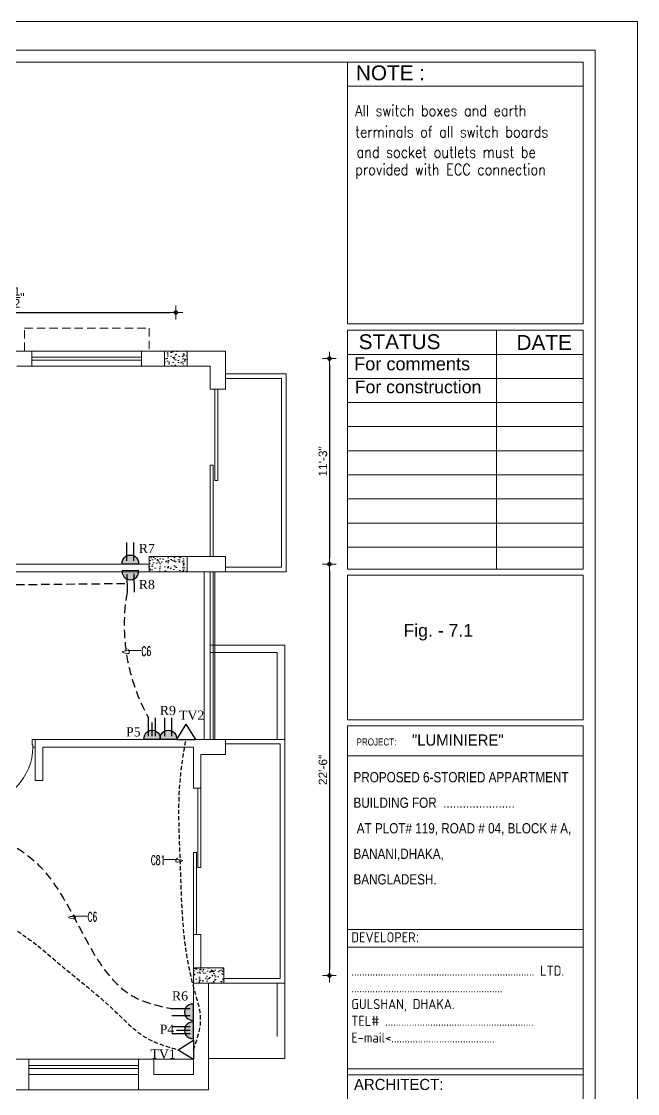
# Model space of a CAD drawing. Header units: inches. Extents: x 2586 to 4075, y -2573 to -882.
# Drawn here: x 3671 to 4075, y -1586 to -882 of the extents above; entities that cross this region are included whole.
import ezdxf

# ---------------------------------------------------------------- set-up
doc = ezdxf.new("R2010")
doc.units = ezdxf.units.IN
doc.header["$LTSCALE"] = 22
doc.header["$MEASUREMENT"] = 0
doc.header["$PDMODE"] = 3
doc.linetypes.add('HIDDEN', pattern=[0.375, 0.25, -0.125])
doc.linetypes.add('HIDDEN2', pattern=[0.1875, 0.125, -0.0625])
doc.layers.get('0').update_dxf_attribs({"color": 123})
doc.layers.get('DEFPOINTS').update_dxf_attribs({"lineweight": 0})
for name, color, linetype, lineweight in [('1ST_SLAB', 1, 'HIDDEN', 30), ('Cable', 150, 'HIDDEN', 25), ('CABLE-01', 3, 'HIDDEN2', 25), ('Col_Hatch', 3, 'Continuous', 0), ('COLUMN', 3, 'Continuous', 40), ('DIM', 7, 'Continuous', 0), ('DOOR', 28, 'Continuous', 13), ('E. Fixture', 5, 'Continuous', 25), ('EL TEXT-01', 180, 'Continuous', 15), ('el. text', 6, 'Continuous', 13), ('ETEXT', 152, 'Continuous', 15), ('HIDDEN', 7, 'HIDDEN', 0), ('LW', 8, 'Continuous', 18), ('MS', 5, 'Continuous', 20), ('MT', 4, 'Continuous', 20), ('RAIL', 22, 'Continuous', 13), ('TITLE', 172, 'Continuous', 15), ('WALL', 7, 'Continuous', 30), ('WIN', 4, 'Continuous', 13)]:
    doc.layers.add(name, color=color, linetype=linetype, lineweight=lineweight)
doc.layers.add('ELEVATION', color=7, linetype='Continuous')
doc.styles.add('24IN', font='isocp.shx', dxfattribs={"height": 24})
doc.styles.add('COMIC SANS', font='comic.ttf')
doc.styles.add('ROMAND', font='romand.shx', dxfattribs={"width": 0.8})
doc.styles.add('RS', font='arial.ttf')
doc.styles.get("Standard").update_dxf_attribs({"font": 'times.ttf', "width": 0.8})
doc.styles.add('SX', font='simplex.shx')
doc.dimstyles.new('1_8', dxfattribs={"dimtxt": 5.6, "dimasz": 4, "dimexe": 0.18, "dimexo": 0.0625, "dimgap": 0.125, "dimtad": 0, "dimdec": 1, "dimrnd": 0.125, "dimzin": 3, "dimdsep": 46, "dimlunit": 4, "dimtxsty": 'RS', "dimblk": 'D', "dimcen": 4, "dimse1": 1, "dimse2": 1, "dimclrt": 7, "dimadec": 0, "dimazin": 0, "dimtfac": 1, "dimtdec": 1, "dimtix": 1, "dimtmove": 0, "dimatfit": 3, "dimldrblk": 'OPEN90', "dimfxl": 1, "dimtvp": 0.75, "dimtolj": 1, "dimtzin": 0, "dimarcsym": 0})
pattern_1 = [(50, (-25803.8845, -10749.1054), (7.1726018, -0.6275213), [0.75, -8.25]), (355, (-25803.8845, -10749.1054), (-1.3875133, 7.5219213), [0.6, -6.6]), (100.4514, (-25803.287, -10749.158), (5.7850938, 6.8943954), [0.6374019, -7.0114211]), (46.1842, (-25803.8845, -10747.105), (10.6724105, -1.6551901), [1.125, -12.375]), (96.6356, (-25802.995, -10747.243), (9.346627, 9.7411787), [0.956103, -10.51713]), (351.1842, (-25803.885, -10747.105), (9.3466195, 9.741186), [0.9, -9.9]), (21, (-25802.8845, -10747.6054), (5.9690705, -4.0261889), [0.75, -8.25]), (326, (-25802.8845, -10747.6054), (2.4331533, 7.2515005), [0.6, -6.6]), (71.4514, (-25802.387, -10747.941), (8.4022263, 3.225305), [0.6374019, -7.0114211]), (37.5, (-25803.8845, -10749.1054), (0.12159855, 3.32893854), [0, -6.52, 0, -6.7, 0, -6.625]), (7.5, (-25803.8845, -10749.1054), (2.63069537, 3.9441171), [0, -3.82, 0, -6.37, 0, -2.525]), (327.5, (-25806.1145, -10749.1054), (5.33822436, -0.22554872), [0, -2.5, 0, -7.8, 0, -10.35]), (317.5, (-25807.1145, -10749.1054), (5.8318617, 1.0010498), [0, -3.25, 0, -5.18, 0, -7.35])]

# ---------------------------------------------------------------- blocks, each defined once
blk = doc.blocks.new('D-40')
for points in [[(-5, 0), (0, 0), (0, -2), (-3.5, -2), (-3.5, -1.5), (-5, -1.5)], [(-41.97, -1.5), (-41.97, -3), (-5, -3), (-5, -1.5)], [(-5, -40), (0, -40), (0, -38), (-3.5, -38), (-3.5, -38.5), (-5, -38.5)]]:
    blk.add_lwpolyline(points, close=True)
blk.add_arc((-5, -1.5), 37, 182.32344, 270)
blk = doc.blocks.new('D')
at = {"layer": 'DIM'}
for q in [(-1.125, 0), (0, 1.125), (1.125, 0), (0, -1.125)]:
    blk.add_line((0, 0), q, dxfattribs=at)
at = {"layer": 'DIM', "color": 6, "const_width": 0.375}
blk.add_lwpolyline([(-0.1875, 0, 1), (0.1875, 0, 1)], format="xyb", close=True, dxfattribs=at)
blk = doc.blocks.new('*D43')
at = {"layer": 'DEFPOINTS', "color": 0}
for p in [(3771.97, -1073.12), (3544.47, -1098.4), (3771.97, -1098.4)]:
    blk.add_point(p, dxfattribs=at)
at = {"layer": 'DIM', "color": 0, "lineweight": -2}
blk.add_line((3548.47, -1073.12), (3767.97, -1073.12), dxfattribs=at)
at = {"layer": 'DIM', "color": 0, "lineweight": -2, "xscale": 4, "yscale": 4, "zscale": 4, "rotation": 180}
blk.add_blockref('D', (3544.47, -1073.12), dxfattribs=at)
at = {"layer": 'DIM', "color": 0, "lineweight": -2, "xscale": 4, "yscale": 4, "zscale": 4}
blk.add_blockref('D', (3771.97, -1073.12), dxfattribs=at)
at = {"layer": 'DIM', "color": 7, "lineweight": 13, "insert": (3658.22, -1063.21), "char_height": 5.6, "attachment_point": 5, "style": 'RS'}
blk.add_mtext('\\A1;18\'-11{\\H1.000000x;\\S1/2;}"', dxfattribs=at)
blk = doc.blocks.new('_Open90')
at = {"layer": 'DIM', "color": 0, "lineweight": -2}
for p, q in [((0, 0), (-1, 0)), ((-0.5, 0.5), (0, 0)), ((0, 0), (-0.5, -0.5))]:
    blk.add_line(p, q, dxfattribs=at)
blk = doc.blocks.new('*D49')
at = {"layer": 'DEFPOINTS', "color": 0}
for p in [(3793.47, -1513.44), (3634.49, -1528.44), (3793.47, -1633.89)]:
    blk.add_point(p, dxfattribs=at)
at = {"layer": 'DIM', "color": 0, "lineweight": -2}
blk.add_line((3638.49, -1633.89), (3789.47, -1633.89), dxfattribs=at)
at = {"layer": 'DIM', "color": 0, "lineweight": -2, "xscale": 4, "yscale": 4, "zscale": 4, "rotation": 180}
blk.add_blockref('D', (3634.49, -1633.89), dxfattribs=at)
at = {"layer": 'DIM', "color": 0, "lineweight": -2, "xscale": 4, "yscale": 4, "zscale": 4}
blk.add_blockref('D', (3793.47, -1633.89), dxfattribs=at)
at = {"layer": 'DIM', "color": 7, "lineweight": 13, "insert": (3713.98, -1629.6), "char_height": 5.6, "attachment_point": 5, "style": 'RS'}
blk.add_mtext('\\A1;13\'-3"', dxfattribs=at)
blk = doc.blocks.new('10')
at = {"layer": 'E. Fixture'}
blk.add_hatch(color=256, dxfattribs=at).paths.add_polyline_path([(27132.13, -3831.38), (27132.13, -3823.38, 1.138442)])
for p, q in [((27130.46, -3825.65), (27121.48, -3825.65)), ((27132.13, -3831.38), (27132.13, -3823.38)), ((27130.46, -3829.1), (27121.48, -3829.1))]:
    blk.add_line(p, q, dxfattribs=at)
blk.add_arc((27131.61, -3827.38), 4.03, 82.5917, 277.4083, dxfattribs=at)
blk = doc.blocks.new('05')
at = {"layer": 'E. Fixture'}
blk.add_hatch(color=256, dxfattribs=at).paths.add_polyline_path([(27124.32, -3822.56), (27124.32, -3814.56, 1.138442)])
for p, q in [((27124.32, -3822.56), (27124.32, -3814.56)), ((27122.65, -3816.83), (27113.67, -3816.83)), ((27122.65, -3820.28), (27113.67, -3820.28)), ((27122.65, -3818.56), (27115.97, -3818.56))]:
    blk.add_line(p, q, dxfattribs=at)
blk.add_arc((27123.8, -3818.56), 4.03, 82.5917, 277.4083, dxfattribs=at)
blk = doc.blocks.new('82')
at = {"layer": 'E. Fixture'}
for p, q in [((1444.82, -4136.61), (1444.82, -4145.99)), ((1452.32, -4141.3), (1444.82, -4136.61)), ((1452.32, -4141.3), (1444.82, -4145.99))]:
    blk.add_line(p, q, dxfattribs=at)
blk = doc.blocks.new('*D80')
at = {"layer": 'DEFPOINTS', "color": 0}
for p in [(3787.57, -1103.4), (3787.57, -1238.4), (3872.87, -1238.4)]:
    blk.add_point(p, dxfattribs=at)
at = {"layer": 'DIM', "color": 0, "lineweight": -2}
blk.add_line((3872.87, -1107.4), (3872.87, -1234.4), dxfattribs=at)
at = {"layer": 'DIM', "color": 0, "lineweight": -2, "xscale": 4, "yscale": 4, "zscale": 4}
for p, rotation in [((3872.87, -1103.4), 90), ((3872.87, -1238.4), 270)]:
    blk.add_blockref('D', p, dxfattribs=dict(at, rotation=rotation))
at = {"layer": 'DIM', "color": 7, "lineweight": 13, "insert": (3868.58, -1170.9), "char_height": 5.6, "attachment_point": 5, "rotation": 90, "style": 'RS'}
blk.add_mtext('\\A1;11\'-3"', dxfattribs=at)
blk = doc.blocks.new('*D81')
at = {"layer": 'DEFPOINTS', "color": 0}
for p in [(3787.57, -1238.4), (3811.57, -1508.44), (3872.87, -1508.44)]:
    blk.add_point(p, dxfattribs=at)
at = {"layer": 'DIM', "color": 0, "lineweight": -2}
blk.add_line((3872.87, -1242.4), (3872.87, -1504.44), dxfattribs=at)
at = {"layer": 'DIM', "color": 0, "lineweight": -2, "xscale": 4, "yscale": 4, "zscale": 4}
for p, rotation in [((3872.87, -1238.4), 90), ((3872.87, -1508.44), 270)]:
    blk.add_blockref('D', p, dxfattribs=dict(at, rotation=rotation))
at = {"layer": 'DIM', "color": 7, "lineweight": 13, "insert": (3868.58, -1373.42), "char_height": 5.6, "attachment_point": 5, "rotation": 90, "style": 'RS'}
blk.add_mtext('\\A1;22\'-6"', dxfattribs=at)

msp = doc.modelspace()

# ---------------------------------------------------------------- hatches: boundary and pattern name
at = {"layer": 'Col_Hatch', "lineweight": 13}
h = msp.add_hatch(dxfattribs=at)
h.set_pattern_fill('AR-CONC', color=0, style=0)
h.set_pattern_definition(pattern_1)
h.paths.add_polyline_path([(3779.47, -1098.4), (3764.47, -1098.4), (3764.47, -1108.4), (3779.47, -1108.4)])
h = msp.add_hatch(dxfattribs=at)
h.set_pattern_fill('AR-CONC', color=0, style=0)
h.set_pattern_definition(pattern_1)
h.paths.add_polyline_path([(3779.47, -1233.4), (3754.47, -1233.4), (3754.47, -1243.4), (3779.47, -1243.4)])
h = msp.add_hatch(dxfattribs=at)
h.set_pattern_fill('AR-CONC', color=0, style=0)
h.set_pattern_definition(pattern_1)
h.paths.add_polyline_path([(3803.47, -1503.44), (3783.47, -1503.44), (3783.47, -1513.44), (3803.47, -1513.44)])

# ---------------------------------------------------------------- linework, layer by layer
at = {"layer": '1ST_SLAB', "color": 0, "lineweight": 13}
for points in [[(3215.47, -1078.4), (3297.47, -1078.4), (3297.47, -1098.4), (3521.57, -1098.4), (3521.57, -1083.4), (3579.47, -1083.4), (3579.47, -1098.4), (3804.47, -1098.4), (3804.47, -1113.4), (3844.47, -1113.4), (3844.47, -1243.4), (3794.47, -1243.4), (3794.47, -1291.44), (3843.49, -1291.44), (3843.49, -1562.97)], [(3793.47, -1562.94), (3793.47, -1583.44), (3629.49, -1583.44), (3629.49, -1528.44), (3599.49, -1528.44), (3599.49, -1513.44), (3564.49, -1513.44), (3564.49, -1523.44), (3434.49, -1523.44), (3434.49, -1513.44), (3373.49, -1513.44), (3358.49, -1513.44), (3358.49, -1473.4), (3193.49, -1473.4)], [(3843.49, -1562.95), (3793.47, -1562.93)]]:
    msp.add_lwpolyline(points, dxfattribs=at)
at = {"layer": 'Cable', "color": 0}
msp.add_arc((3861.62, -1278.36), 123.57, 169.93429, 209.49087, dxfattribs=at)
for points in [[(3345.44, -1246.65), (3498, -1253.04), (3646.62, -1252.04), (3732.07, -1251.05), (3739.89, -1250.97)], [(3653.69, -1416.3), (3680.6, -1434.7), (3747.67, -1523.99), (3769.42, -1530.21)]]:
    msp.add_spline(points, degree=3, dxfattribs=at)
at = {"layer": 'CABLE-01', "color": 0}
msp.add_spline([(3783.47, -1557.19), (3788.24, -1536.61), (3784.62, -1519.5), (3777.94, -1486.52), (3774.99, -1435.74), (3774.99, -1378.43), (3778.61, -1353.4)], degree=3, dxfattribs=at)
msp.add_open_spline([(3609.51, -1461.12), (3629.12, -1463.29), (3660.47, -1470.31), (3697.79, -1503.26), (3727.55, -1526.44), (3750.54, -1550.66), (3766.44, -1555.19), (3773.47, -1557.19)], degree=3, knots=[520.638177, 520.638177, 520.638177, 520.638177, 578.830065, 617.833562, 666.465838, 693.653089, 715.246733, 715.246733, 715.246733, 715.246733], dxfattribs=at)
at = {"layer": 'COLUMN', "color": 0, "lineweight": 13}
for points in [[(3779.47, -1098.4), (3779.47, -1108.4), (3764.47, -1108.4), (3764.47, -1098.4)], [(3779.47, -1233.4), (3779.47, -1243.4), (3754.47, -1243.4), (3754.47, -1233.4)], [(3783.47, -1513.44), (3783.47, -1503.44), (3803.47, -1503.44), (3803.47, -1513.44)]]:
    msp.add_lwpolyline(points, close=True, dxfattribs=at)
at = {"layer": 'DEFPOINTS', "color": 0, "lineweight": 13, "ltscale": 0.5}
msp.add_lwpolyline([(2586, -1941.84), (4075.24, -1941.84), (4075.24, -882.01), (2586, -882.01)], close=True, dxfattribs=at)
at = {"layer": 'EL TEXT-01', "color": 0, "ltscale": 0.3}
msp.add_open_spline([(3772.95, -1431.14), (3772.27, -1432.24), (3770.74, -1434.73), (3781.69, -1432.46), (3770.89, -1432.02), (3764.28, -1432.21)], degree=3, knots=[0, 0, 0, 0, 2.84987, 6.438032, 19.008, 19.008, 19.008, 19.008], dxfattribs=at)
at = {"layer": 'el. text', "color": 0, "ltscale": 0.3}
for points in [[(3740.37, -1293.98), (3741.05, -1295.08), (3742.58, -1297.57), (3731.63, -1295.3), (3742.43, -1294.85), (3749.04, -1295.04)], [(3704.99, -1468.35), (3705.67, -1469.45), (3707.2, -1471.94), (3696.25, -1469.67), (3707.05, -1469.22), (3713.65, -1469.41)]]:
    msp.add_open_spline(points, degree=3, knots=[0, 0, 0, 0, 2.84987, 6.438032, 19.008, 19.008, 19.008, 19.008], dxfattribs=at)
at = {"layer": 'ELEVATION', "color": 0, "linetype": 'Continuous', "lineweight": 13, "ltscale": 0.5}
msp.add_lwpolyline([(4039.43, -1245.65), (4039.43, -1340.47), (3884.81, -1340.47), (3884.81, -1245.65), (4039.43, -1245.65)], dxfattribs=at)
at = {"layer": 'HIDDEN', "color": 0, "lineweight": 13}
msp.add_lwpolyline([(3672.47, -1098.4), (3672.47, -1083.4), (3754.47, -1083.4), (3754.47, -1098.4)], dxfattribs=at)
at = {"layer": 'LW', "color": 0, "lineweight": 13}
for p, q in [((3677.47, -1098.4), (3749.47, -1098.4)), ((3677.47, -1108.4), (3749.47, -1108.4)), ((3790.47, -1353.4), (3790.47, -1243.4)), ((3794.47, -1353.4), (3794.47, -1243.4)), ((3838.49, -1513.44), (3838.48, -1548.49)), ((3843.49, -1513.44), (3843.49, -1562.97)), ((3675.48, -1563.44), (3747.48, -1563.44)), ((3757.48, -1563.44), (3783.47, -1563.44)), ((3843.49, -1562.95), (3793.47, -1562.93)), ((3675.48, -1573.44), (3747.48, -1573.44)), ((3747.48, -1583.44), (3675.48, -1583.44))]:
    msp.add_line(p, q, dxfattribs=at)
for points in [[(3794.47, -1291.44), (3843.49, -1291.44), (3843.49, -1353.4)], [(3794.47, -1296.44), (3838.49, -1296.44), (3838.49, -1353.4)]]:
    msp.add_lwpolyline(points, dxfattribs=at)
at = {"layer": 'RAIL', "color": 0, "lineweight": 13}
for points in [[(3794.47, -1243.4), (3844.47, -1243.4), (3844.47, -1113.4), (3804.47, -1113.4)], [(3804.47, -1116.4), (3841.47, -1116.4), (3841.47, -1240.4), (3804.47, -1240.4)], [(3804.47, -1353.4), (3843.49, -1353.4), (3843.49, -1513.44), (3803.47, -1513.44)], [(3804.47, -1356.4), (3840.49, -1356.4), (3840.49, -1510.44), (3803.47, -1510.44)]]:
    msp.add_lwpolyline(points, dxfattribs=at)
at = {"layer": 'TITLE', "color": 0, "linetype": 'ByBlock', "lineweight": 13}
for p, q in [((3884.81, -924.51), (4039.43, -924.51)), ((3982.53, -1084.75), (3982.53, -1241.54)), ((3884.81, -1100.58), (4039.43, -1100.58)), ((3884.81, -1116.4), (4039.43, -1116.4)), ((3884.81, -1132.23), (4039.43, -1132.23)), ((3884.81, -1148.05), (4039.43, -1148.05)), ((3884.81, -1163.88), (4039.43, -1163.88)), ((3884.81, -1179.71), (4039.43, -1179.71)), ((3884.81, -1195.53), (4039.43, -1195.53)), ((3884.81, -1211.36), (4039.43, -1211.36)), ((3884.81, -1227.19), (4039.43, -1227.19)), ((3884.81, -1364.15), (4039.43, -1364.15)), ((3884.81, -1489.71), (4039.43, -1489.71))]:
    msp.add_line(p, q, dxfattribs=at)
for points in [[(2608.36, -900.77), (4047.34, -900.77), (4047.34, -1917.71), (2608.36, -1917.71)], [(4039.43, -1084.75), (4039.43, -1241.54), (3884.81, -1241.54), (3884.81, -1084.75)], [(4039.43, -1739.44), (3884.81, -1739.44), (3884.81, -1344.58), (4039.43, -1344.58)], [(4039.43, -1478.18), (4039.43, -1569.73), (3884.81, -1569.73), (3884.81, -1478.18)], [(4039.43, -1573.7), (4039.43, -1608.95), (3884.81, -1608.95), (3884.81, -1573.7)]]:
    msp.add_lwpolyline(points, close=True, dxfattribs=at)
for points in [[(4039.43, -908.68), (2616.27, -908.68), (2616.27, -1909.79), (4040.9, -1909.79), (4040.9, -1783.62), (3885.17, -1783.62), (3885.17, -1909.31)], [(3884.81, -908.68), (3884.81, -1080.64), (4039.43, -1080.64), (4039.43, -908.68)]]:
    msp.add_lwpolyline(points, dxfattribs=at)
at = {"layer": 'WALL', "color": 0, "lineweight": 13}
for p, q in [((3667.47, -1098.4), (3677.47, -1098.4)), ((3677.47, -1108.4), (3677.47, -1098.4)), ((3749.47, -1108.4), (3749.47, -1098.4)), ((3764.47, -1098.4), (3749.47, -1098.4)), ((3779.47, -1098.4), (3804.47, -1098.4)), ((3804.47, -1098.4), (3804.47, -1123.4)), ((3667.47, -1108.4), (3677.47, -1108.4)), ((3764.47, -1108.4), (3749.47, -1108.4)), ((3779.47, -1108.4), (3794.47, -1108.4)), ((3794.47, -1123.4), (3794.47, -1108.4)), ((3804.47, -1123.4), (3794.47, -1123.4)), ((3664.47, -1238.4), (3754.47, -1238.4)), ((3779.47, -1233.4), (3804.47, -1233.4)), ((3804.47, -1233.4), (3804.47, -1243.4)), ((3664.47, -1243.4), (3754.47, -1243.4)), ((3804.47, -1243.4), (3779.47, -1243.4)), ((3804.47, -1353.4), (3679.49, -1353.4)), ((3679.49, -1353.4), (3679.49, -1380.4)), ((3783.47, -1358.4), (3684.49, -1358.4)), ((3684.49, -1358.4), (3684.49, -1380.4)), ((3783.47, -1385.42), (3783.47, -1358.4)), ((3804.47, -1353.4), (3804.47, -1363.4)), ((3804.47, -1363.4), (3788.47, -1363.4)), ((3788.47, -1385.42), (3788.47, -1363.4)), ((3684.49, -1380.4), (3679.49, -1380.4)), ((3788.47, -1385.42), (3783.47, -1385.42)), ((3788.47, -1481.42), (3783.47, -1481.42)), ((3783.47, -1481.42), (3783.47, -1503.44)), ((3788.47, -1481.42), (3788.47, -1503.44)), ((3783.47, -1513.44), (3783.47, -1573.44)), ((3793.47, -1513.44), (3793.47, -1583.44)), ((3675.48, -1563.44), (3665.48, -1563.44)), ((3675.48, -1573.44), (3675.48, -1563.44)), ((3675.48, -1563.44), (3675.48, -1583.44)), ((3757.48, -1563.44), (3747.48, -1563.44)), ((3747.48, -1573.44), (3747.48, -1563.44)), ((3747.48, -1563.44), (3747.48, -1583.44)), ((3757.48, -1563.44), (3757.48, -1573.44)), ((3783.47, -1573.44), (3757.48, -1573.44)), ((3675.48, -1583.44), (3629.49, -1583.44)), ((3747.48, -1583.44), (3793.47, -1583.44))]:
    msp.add_line(p, q, dxfattribs=at)
at = {"layer": 'WIN', "color": 0, "lineweight": 13}
for p, q in [((3677.47, -1102.4), (3749.47, -1102.4)), ((3677.47, -1104.4), (3749.47, -1104.4)), ((3797.47, -1183.4), (3797.47, -1123.4)), ((3799.47, -1183.4), (3799.47, -1123.4)), ((3794.47, -1233.4), (3794.47, -1173.4)), ((3796.47, -1173.4), (3794.47, -1173.4)), ((3796.47, -1233.4), (3796.47, -1173.4)), ((3799.47, -1183.4), (3797.47, -1183.4)), ((3796.47, -1353.4), (3796.47, -1243.4)), ((3797.47, -1353.4), (3797.47, -1243.4)), ((3786.47, -1437.6), (3786.47, -1385.42)), ((3788.47, -1437.6), (3788.47, -1385.42)), ((3783.47, -1481.42), (3783.47, -1427.6)), ((3785.47, -1427.6), (3783.47, -1427.6)), ((3785.47, -1481.42), (3785.47, -1427.6)), ((3788.47, -1437.6), (3786.47, -1437.6)), ((3675.48, -1567.44), (3747.48, -1567.44)), ((3675.48, -1569.44), (3747.48, -1569.44))]:
    msp.add_line(p, q, dxfattribs=at)

# ---------------------------------------------------------------- block references
at = {"layer": 'DOOR', "color": 0, "lineweight": 13, "rotation": 89.99999999999999}
msp.add_blockref('D-40', (3639.49, -1353.4), dxfattribs=at)
at = {"layer": 'MS', "color": 0, "lineweight": 13, "yscale": 1.333445605687302, "zscale": 1.333445605689528}
for name, p, xscale, rotation in [('10', (-1361.52, 34940.82), -1.33344560569094, 90), ('10', (-979.01, -37473.7), 1.33344560569094, 90.60529473943804), ('05', (-1335.48, 34815.41), -1.33344560569094, 90), ('10', (-1336.57, 34825.82), -1.33344560569094, 90), ('82', (-1743.59, -3279.99), 1.33344560569094, 90)]:
    msp.add_blockref(name, p, dxfattribs=dict(at, xscale=xscale, rotation=rotation))
for name, p, xscale in [('10', (-32395.6, 3571.08), 1.33344560569094), ('05', (-32385.18, 3547.42), 1.33344560569094), ('82', (5710.06, 3965.01), -1.33344560569094)]:
    msp.add_blockref(name, p, dxfattribs=dict(at, xscale=xscale))

# ---------------------------------------------------------------- texts
at = {"layer": 'EL TEXT-01', "color": 0, "ltscale": 0.3, "style": 'ROMAND', "width": 0.6}
msp.add_text('C81', height=6, rotation=360, dxfattribs=at).set_placement((3755.54, -1435.67))
at = {"layer": 'el. text', "color": 0, "ltscale": 0.3, "style": 'ROMAND', "width": 0.6}
for p in [(3749.38, -1298.51), (3713.99, -1472.88)]:
    msp.add_text('C6', height=6, dxfattribs=at).set_placement(p)
at = {"layer": 'ETEXT', "color": 0, "lineweight": 13, "style": 'SX', "width": 0.85}
for s, p in [('All switch boxes and earth  ', (3889.77, -944.21)), ('terminals of all switch boards', (3889.77, -958.18)), ('and socket outlets must be ', (3890.63, -971.48)), ('provided with ECC connection', (3889.77, -982.9))]:
    msp.add_text(s, height=7.3156, dxfattribs=at).set_placement(p)
at = {"layer": 'MT', "color": 0, "lineweight": 13}
for s, p in [('R7', (3747.6, -1231.02)), ('R8', (3747.6, -1254.68)), ('R9', (3761.43, -1337.4)), ('TV2', (3774.05, -1340.47)), ('P5', (3739.26, -1351.44)), ('R6', (3769.42, -1524.81)), ('P4', (3761.33, -1546.63)), ('TV1', (3755.31, -1562.96))]:
    msp.add_text(s, height=6, dxfattribs=at).set_placement(p)
at = {"layer": 'TITLE', "color": 0, "lineweight": 13, "style": 'COMIC SANS'}
msp.add_text('"LUMINIERE"', height=7.3156, dxfattribs=at).set_placement((3927.04, -1357.48))
at = {"layer": 'TITLE', "color": 0, "lineweight": 13, "attachment_point": 1, "style": '24IN'}
for s, insert, char_height in [('{\\fArial|b0|i0|c0|p34;NOTE :}', (3890.22, -910.88), 9.7542), ('{\\fArial|b0|i0|c0|p34;STATUS}', (3892.04, -1087.41), 9.7542), ('{\\fArial|b0|i0|c0|p34;DATE}', (3995.73, -1087.9), 9.7542), ('{\\fArial|b0|i0|c0|p34;For comments}', (3889.07, -1102.54), 8.5349), ('{\\fArial|b0|i0|c0|p34;For construction}', (3889.47, -1117.82), 8.3025), ('{\\fArial|b0|i0|c0|p34;Fig. - 7.1}', (3921.44, -1277.68), 8.3025), ('{\\fTechnicLite|b0|i0|c2|p2;PROJECT:}', (3890.66, -1352.77), 4.6215), ('{\\C3;DEVELOPER\\fFutura Lt BT|b0|i0|c0|p34;: \\P\\P\\Fisocp.shx|c0;\\C4;.....................................................................\\Fisocp.shx|c1; LTD.\\P}.........................................................\\PGULSHAN, DHAKA.\\PTEL# ........................................................\\PE-mail<.......................................', (3887.2, -1480.01), 6.58408), ('{\\fFutura Lt BT|b0|i0|c0|p34;\\C3;ARCHITECT:\\H1.333x;\\C154; \\P\\Fisocp.shx|c0;.....................................}', (3888.98, -1576.29), 7.3156)]:
    msp.add_mtext(s, dxfattribs=dict(at, insert=insert, char_height=char_height))
at = {"layer": 'TITLE', "color": 0, "lineweight": 13, "insert": (3888.65, -1374.85), "char_height": 6.706, "attachment_point": 1, "line_spacing_factor": 1.5, "style": '24IN'}
msp.add_mtext('{\\fArial Narrow|b0|i0|c0|p34;PROPOSED 6-STORIED APPARTMENT \\PBUILDING FOR  ......................\\P AT PLOT# 119, ROAD # 04, BLOCK # A, \\PBANANI,DHAKA, \\PBANGLADESH.}', dxfattribs=at)

# ---------------------------------------------------------------- dimensions: what is measured, and where the dimension line sits
at = {"layer": 'DIM', "color": 0, "lineweight": 13}
for base, p1, p2, picture, middle in [((3771.97, -1073.12), (3544.47, -1098.4), (3771.97, -1098.4), '*D43', (3658.22, -1063.21)), ((3793.47, -1633.89), (3634.49, -1528.44), (3793.47, -1513.44), '*D49', (3713.98, -1629.6))]:
    dim = msp.add_linear_dim(base=base, p1=p1, p2=p2, dimstyle='1_8', override={"dimtmove": 1}, dxfattribs=at)
    dim.commit()
    dim.dimension.update_dxf_attribs({"geometry": picture, "text_midpoint": middle})
dim = msp.add_linear_dim(base=(3872.87, -1238.4), p1=(3787.57, -1103.4), p2=(3787.57, -1238.4), angle=90, dimstyle='1_8', dxfattribs=at)
dim.commit()
dim.dimension.update_dxf_attribs({"geometry": '*D80', "text_midpoint": (3868.58, -1170.9)})
dim = msp.add_linear_dim(base=(3872.87, -1508.44), p1=(3787.57, -1238.4), p2=(3811.57, -1508.44), angle=90, dimstyle='1_8', override={"dimtmove": 1}, dxfattribs=at)
dim.commit()
dim.dimension.update_dxf_attribs({"geometry": '*D81', "text_midpoint": (3868.58, -1373.42)})

doc.saveas('drawing.dxf')
